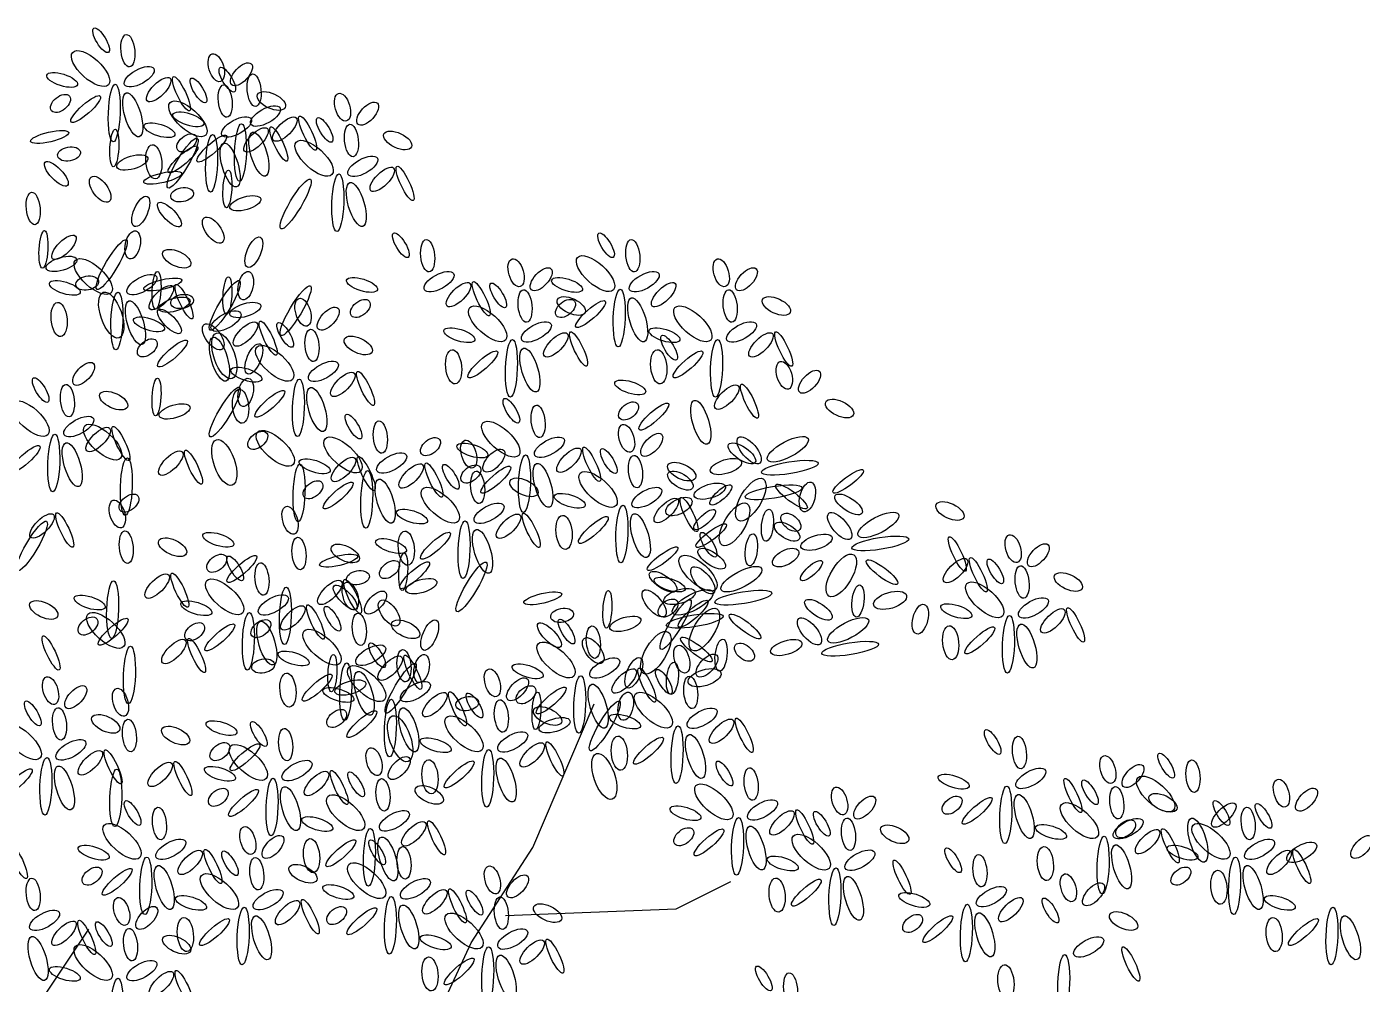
# Model space of a CAD drawing. Header units: millimetres. Extents: x 183.1 to 231.4, y 273.1 to 307.6.
# Drawn here: x 192.171 to 196.953, y 287.332 to 290.761 of the extents above; entities that cross this region are included whole.
import ezdxf

# ---------------------------------------------------------------- set-up
doc = ezdxf.new("R2010")
doc.units = ezdxf.units.MM
doc.layers.add('lesPaysagistes', color=7, linetype='Continuous')

# ---------------------------------------------------------------- blocks, each defined once
blk = doc.blocks.new('A$C13ED2F65')
at = {"layer": 'lesPaysagistes'}
for points in [[(-12.2173, 10.6399), (-12.1928, 11.1534), (-11.9237, 11.4957), (-11.8503, 11.8136), (-11.8014, 11.9848), (-11.7525, 12.3516), (-11.4589, 12.645), (-11.0185, 12.7917), (-10.6026, 12.914), (-10.2601, 13.1341), (-9.9176, 13.672), (-9.5996, 14.3567), (-9.3794, 14.699), (-9.1592, 15.2126)], [(-9.4772, 14.4545), (-8.8656, 14.479), (-8.6699, 14.5768)], [(-12.413, 12.8895), (-11.9237, 13.1096), (-11.6546, 13.3052), (-11.4589, 13.7943), (-11.2632, 13.9655), (-10.9696, 14.4056)]]:
    blk.add_lwpolyline(points, dxfattribs=at)
for centre, major_axis, ratio in [((-10.9252, 17.5895), (-0.0261, 0.0436), 0.333334), ((-10.8293, 17.5517), (-0.0058, 0.0581), 0.422264), ((-10.963, 17.4879), (-0.0639, 0.0581), 0.430687), ((-10.5127, 17.4908), (-0.0145, 0.0494), 0.511008), ((-10.4227, 17.4675), (-0.0349, -0.0377), 0.483036), ((-11.0646, 17.4472), (-0.0552, 0.0174), 0.365381), ((-10.7887, 17.4588), (-0.0523, -0.029), 0.434249), ((-10.719, 17.4124), (0.0407, 0.0406), 0.40396), ((-10.6376, 17.3979), (-0.029, 0.061), 0.231521), ((-10.5766, 17.4095), (-0.0261, 0.0436), 0.333334), ((-10.4732, 17.4483), (-0.0261, 0.0436), 0.333334), ((-10.3773, 17.4106), (-0.0058, 0.0581), 0.422264), ((-10.8781, 17.3284), (0.0038, 0.1031), 0.205007), ((-10.4808, 17.3717), (-0.0058, 0.0581), 0.422264), ((-10.3152, 17.3717), (-0.0494, 0.0232), 0.490647), ((-11.0704, 17.363), (-0.032, -0.0261), 0.605276), ((-10.9804, 17.3427), (0.0523, 0.0465), 0.249192), ((-10.8119, 17.3224), (-0.0232, 0.0784), 0.349758), ((-10.6144, 17.3079), (-0.0639, 0.0581), 0.430687), ((-10.3367, 17.3177), (-0.0523, -0.029), 0.434249), ((-10.0607, 17.3496), (-0.0145, 0.0494), 0.511008), ((-9.9707, 17.3264), (-0.0349, -0.0377), 0.483036), ((-10.6126, 17.306), (-0.0552, 0.0174), 0.365381), ((-10.4401, 17.2788), (-0.0523, -0.029), 0.434249), ((-10.267, 17.2712), (0.0407, 0.0406), 0.40396), ((-10.1856, 17.2567), (-0.029, 0.061), 0.231521), ((-10.1246, 17.2683), (-0.0261, 0.0436), 0.333334), ((-11.1093, 17.243), (-0.0681, -0.0158), 0.249192), ((-10.8778, 17.2032), (-0.0037, -0.0674), 0.231521), ((-10.7161, 17.2672), (-0.0552, 0.0174), 0.365381), ((-10.4261, 17.1873), (0.0038, 0.1031), 0.205007), ((-10.3704, 17.2324), (0.0407, 0.0406), 0.40396), ((-10.3599, 17.1812), (-0.0232, 0.0784), 0.349758), ((-10.289, 17.2179), (-0.029, 0.061), 0.231521), ((-10.0288, 17.2305), (-0.0058, 0.0581), 0.422264), ((-9.8632, 17.2305), (-0.0494, 0.0232), 0.490647), ((-10.7364, 17.154), (-0.0058, 0.061), 0.466918), ((-10.6334, 17.1491), (-0.0527, -0.0887), 0.205007), ((-10.6318, 17.1627), (0.0523, 0.0465), 0.249192), ((-10.6184, 17.2218), (-0.032, -0.0261), 0.605276), ((-10.5284, 17.2015), (0.0523, 0.0465), 0.249192), ((-10.5296, 17.1484), (0.0038, 0.1031), 0.205007), ((-10.4633, 17.1424), (-0.0232, 0.0784), 0.349758), ((-10.1624, 17.1667), (-0.0639, 0.0581), 0.430687), ((-11.04, 17.182), (0.0406, 0.0076), 0.605276), ((-10.8133, 17.1516), (-0.0552, -0.0162), 0.40396), ((-9.9881, 17.1376), (-0.0523, -0.029), 0.434249), ((-11.0854, 17.1109), (0.0401, -0.0417), 0.365381), ((-10.7045, 17.0969), (-0.0681, -0.0158), 0.249192), ((-10.473, 17.0571), (-0.0037, -0.0674), 0.231521), ((-9.9184, 17.0912), (0.0407, 0.0406), 0.40396), ((-9.837, 17.0767), (-0.029, 0.061), 0.231521), ((-10.9285, 17.0556), (0.0322, -0.044), 0.490647), ((-10.2286, 17.0029), (-0.0527, -0.0887), 0.205007), ((-10.0775, 17.0073), (0.0038, 0.1031), 0.205007), ((-10.0113, 17.0012), (-0.0232, 0.0784), 0.349758), ((-11.1683, 16.987), (-0.0058, 0.0581), 0.422264), ((-10.7831, 16.9764), (-0.0227, -0.0538), 0.422264), ((-10.6351, 17.0359), (0.0406, 0.0076), 0.605276), ((-10.4085, 17.0054), (-0.0552, -0.0162), 0.40396), ((-10.6805, 16.9648), (0.0401, -0.0417), 0.365381), ((-10.5237, 16.9095), (0.0322, -0.044), 0.490647), ((-11.1315, 16.8401), (-0.0037, -0.0674), 0.231521), ((-11.058, 16.8477), (0.0407, 0.0406), 0.40396), ((-10.812, 16.8565), (-0.0109, -0.0503), 0.511008), ((-10.3783, 16.8302), (-0.0227, -0.0538), 0.422264), ((-9.8517, 16.8553), (-0.0261, 0.0436), 0.333334), ((-9.1172, 16.8553), (-0.0261, 0.0436), 0.333334), ((-10.8871, 16.7859), (-0.0527, -0.0887), 0.205007), ((-10.6542, 16.807), (-0.0494, 0.0232), 0.490647), ((-9.7558, 16.8176), (-0.0058, 0.0581), 0.422264), ((-9.0213, 16.8176), (-0.0058, 0.0581), 0.422264), ((-11.067, 16.7884), (-0.0552, -0.0162), 0.40396), ((-10.9534, 16.7431), (-0.0639, 0.0581), 0.430687), ((-9.4392, 16.7566), (-0.0145, 0.0494), 0.511008), ((-9.1549, 16.7537), (-0.0639, 0.0581), 0.430687), ((-8.7047, 16.7566), (-0.0145, 0.0494), 0.511008), ((-10.9748, 16.7196), (0.0406, 0.0076), 0.605276), ((-10.7791, 16.7141), (-0.0523, -0.029), 0.434249), ((-10.7045, 16.7147), (-0.0681, -0.0158), 0.249192), ((-10.7267, 16.694), (-0.0037, -0.0674), 0.231521), ((-10.473, 16.675), (-0.0037, -0.0674), 0.231521), ((-10.4072, 16.7104), (-0.0109, -0.0503), 0.511008), ((-9.9911, 16.7131), (-0.0552, 0.0174), 0.365381), ((-9.7152, 16.7247), (-0.0523, -0.029), 0.434249), ((-9.3492, 16.7334), (-0.0349, -0.0377), 0.483036), ((-9.2566, 16.7131), (-0.0552, 0.0174), 0.365381), ((-8.9806, 16.7247), (-0.0523, -0.029), 0.434249), ((-8.6146, 16.7334), (-0.0349, -0.0377), 0.483036), ((-11.0551, 16.7025), (-0.0552, 0.0174), 0.365381), ((-10.8889, 16.6053), (0.0283, -0.0816), 0.430687), ((-10.7094, 16.6676), (0.0407, 0.0406), 0.40396), ((-10.6281, 16.6531), (-0.029, 0.061), 0.231521), ((-10.4823, 16.6398), (-0.0527, -0.0887), 0.205007), ((-10.2286, 16.6208), (-0.0527, -0.0887), 0.205007), ((-9.6454, 16.6782), (0.0407, 0.0406), 0.40396), ((-9.5641, 16.6637), (-0.029, 0.061), 0.231521), ((-9.5031, 16.6753), (-0.0261, 0.0436), 0.333334), ((-9.4072, 16.6376), (-0.0058, 0.0581), 0.422264), ((-9.0701, 16.5943), (0.0038, 0.1031), 0.205007), ((-8.9109, 16.6782), (0.0407, 0.0406), 0.40396), ((-8.6727, 16.6376), (-0.0058, 0.0581), 0.422264), ((-11.0754, 16.5893), (-0.0058, 0.061), 0.466918), ((-10.8686, 16.5837), (0.0038, 0.1031), 0.205007), ((-10.8023, 16.5776), (-0.0232, 0.0784), 0.349758), ((-10.6622, 16.6423), (-0.0552, -0.0162), 0.40396), ((-10.6351, 16.6538), (0.0406, 0.0076), 0.605276), ((-10.4085, 16.6233), (-0.0552, -0.0162), 0.40396), ((-10.202, 16.6154), (-0.0145, 0.0494), 0.511008), ((-9.9969, 16.6289), (-0.032, -0.0261), 0.605276), ((-9.5409, 16.5737), (-0.0639, 0.0581), 0.430687), ((-9.2624, 16.6289), (-0.032, -0.0261), 0.605276), ((-9.2417, 16.6376), (-0.0494, 0.0232), 0.490647), ((-9.1724, 16.6086), (0.0523, 0.0465), 0.249192), ((-9.0039, 16.5882), (-0.0232, 0.0784), 0.349758), ((-8.8064, 16.5737), (-0.0639, 0.0581), 0.430687), ((-8.5072, 16.6376), (-0.0494, 0.0232), 0.490647), ((-10.7539, 16.5719), (-0.0552, 0.0174), 0.365381), ((-10.6805, 16.5826), (0.0401, -0.0417), 0.365381), ((-10.4779, 16.5835), (-0.0523, -0.029), 0.434249), ((-10.1119, 16.5922), (-0.0349, -0.0377), 0.483036), ((-10.5237, 16.5274), (0.0322, -0.044), 0.490647), ((-10.4841, 16.4592), (0.0283, -0.0816), 0.430687), ((-10.4082, 16.5371), (0.0407, 0.0406), 0.40396), ((-10.3269, 16.5225), (-0.029, 0.061), 0.231521), ((-10.2659, 16.5342), (-0.0261, 0.0436), 0.333334), ((-10.17, 16.4964), (-0.0058, 0.0581), 0.422264), ((-9.6425, 16.5331), (-0.0552, 0.0174), 0.365381), ((-9.3666, 16.5447), (-0.0523, -0.029), 0.434249), ((-9.2969, 16.4982), (0.0407, 0.0406), 0.40396), ((-9.2155, 16.4837), (-0.029, 0.061), 0.231521), ((-8.908, 16.5331), (-0.0552, 0.0174), 0.365381), ((-8.6321, 16.5447), (-0.0523, -0.029), 0.434249), ((-8.5624, 16.4982), (0.0407, 0.0406), 0.40396), ((-8.481, 16.4837), (-0.029, 0.061), 0.231521), ((-10.7597, 16.4877), (-0.032, -0.0261), 0.605276), ((-10.6696, 16.4674), (0.0523, 0.0465), 0.249192), ((-10.5012, 16.447), (-0.0232, 0.0784), 0.349758), ((-10.3783, 16.4481), (-0.0227, -0.0538), 0.422264), ((-10.3036, 16.4325), (-0.0639, 0.0581), 0.430687), ((-10.0044, 16.4964), (-0.0494, 0.0232), 0.490647), ((-9.456, 16.4143), (0.0038, 0.1031), 0.205007), ((-8.8912, 16.4883), (-0.0261, 0.0436), 0.333334), ((-8.7215, 16.4143), (0.0038, 0.1031), 0.205007), ((-9.6629, 16.4198), (-0.0058, 0.061), 0.466918), ((-9.5583, 16.4285), (0.0523, 0.0465), 0.249192), ((-9.3898, 16.4082), (-0.0232, 0.0784), 0.349758), ((-8.9284, 16.4198), (-0.0058, 0.061), 0.466918), ((-8.8238, 16.4285), (0.0523, 0.0465), 0.249192), ((-10.9877, 16.3946), (-0.0349, -0.0377), 0.483036), ((-10.4053, 16.3919), (-0.0552, 0.0174), 0.365381), ((-10.1293, 16.4035), (-0.0523, -0.029), 0.434249), ((-10.0596, 16.357), (0.0407, 0.0406), 0.40396), ((-9.9783, 16.3425), (-0.029, 0.061), 0.231521), ((-8.4787, 16.3896), (-0.0145, 0.0494), 0.511008), ((-8.3886, 16.3663), (-0.0349, -0.0377), 0.483036), ((-11.1416, 16.3365), (-0.0261, 0.0436), 0.333334), ((-11.0458, 16.2988), (-0.0058, 0.0581), 0.422264), ((-10.7267, 16.3119), (-0.0037, -0.0674), 0.231521), ((-10.4072, 16.3283), (-0.0109, -0.0503), 0.511008), ((-10.2188, 16.2731), (0.0038, 0.1031), 0.205007), ((-9.0306, 16.346), (-0.0552, 0.0174), 0.365381), ((-8.6849, 16.3112), (0.0407, 0.0406), 0.40396), ((-8.6036, 16.2966), (-0.029, 0.061), 0.231521), ((-11.1794, 16.2349), (-0.0639, 0.0581), 0.430687), ((-10.8802, 16.2988), (-0.0494, 0.0232), 0.490647), ((-10.4823, 16.2577), (-0.0527, -0.0887), 0.205007), ((-10.4256, 16.2787), (-0.0058, 0.061), 0.466918), ((-10.3211, 16.2874), (0.0523, 0.0465), 0.249192), ((-10.1526, 16.267), (-0.0232, 0.0784), 0.349758), ((-9.4562, 16.2624), (-0.0261, 0.0436), 0.333334), ((-8.2812, 16.2705), (-0.0494, 0.0232), 0.490647), ((-10.6622, 16.2602), (-0.0552, -0.0162), 0.40396), ((-9.3603, 16.2246), (-0.0058, 0.0581), 0.422264), ((-9.0364, 16.2618), (-0.032, -0.0261), 0.605276), ((-8.9464, 16.2415), (0.0523, 0.0465), 0.249192), ((-8.7779, 16.2212), (-0.0232, 0.0784), 0.349758), ((-11.0051, 16.2058), (-0.0523, -0.029), 0.434249), ((-10.9197, 16.1503), (-0.0639, 0.0581), 0.430687), ((-10.0212, 16.2059), (-0.0261, 0.0436), 0.333334), ((-9.9253, 16.1682), (-0.0058, 0.0581), 0.422264), ((-9.4939, 16.1608), (-0.0639, 0.0581), 0.430687), ((-9.0437, 16.1637), (-0.0145, 0.0494), 0.511008), ((-11.0946, 16.0755), (0.0038, 0.1031), 0.205007), ((-10.9354, 16.1594), (0.0407, 0.0406), 0.40396), ((-10.8541, 16.1449), (-0.029, 0.061), 0.231521), ((-10.4841, 16.0771), (0.0283, -0.0816), 0.430687), ((-10.3642, 16.1565), (-0.032, -0.0261), 0.605276), ((-10.3012, 16.1278), (-0.0639, 0.0581), 0.430687), ((-10.0589, 16.1043), (-0.0639, 0.0581), 0.430687), ((-9.7458, 16.134), (-0.032, -0.0261), 0.605276), ((-9.3197, 16.1317), (-0.0523, -0.029), 0.434249), ((-8.9536, 16.1404), (-0.0349, -0.0377), 0.483036), ((-8.6047, 16.1207), (0.0387, -0.0456), 0.434249), ((-8.4663, 16.1247), (-0.0723, -0.0382), 0.349758), ((-11.1968, 16.0897), (0.0523, 0.0465), 0.249192), ((-11.0283, 16.0694), (-0.0232, 0.0784), 0.349758), ((-10.6757, 16.0748), (0.0407, 0.0406), 0.40396), ((-10.5943, 16.0603), (-0.029, 0.061), 0.231521), ((-9.8847, 16.0753), (-0.0523, -0.029), 0.434249), ((-9.5956, 16.1201), (-0.0552, 0.0174), 0.365381), ((-9.6087, 16.1072), (-0.0145, 0.0494), 0.511008), ((-9.5187, 16.084), (-0.0349, -0.0377), 0.483036), ((-9.2499, 16.0853), (0.0407, 0.0406), 0.40396), ((-9.1686, 16.0708), (-0.029, 0.061), 0.231521), ((-9.1076, 16.0824), (-0.0261, 0.0436), 0.333334), ((-8.6307, 16.1099), (-0.0478, 0.0319), 0.40396), ((-10.8348, 15.9909), (0.0038, 0.1031), 0.205007), ((-10.2164, 15.9684), (0.0038, 0.1031), 0.205007), ((-10.1606, 16.0636), (-0.0552, 0.0174), 0.365381), ((-10.0572, 16.0523), (0.0407, 0.0406), 0.40396), ((-9.9759, 16.0378), (-0.029, 0.061), 0.231521), ((-9.8149, 16.0288), (0.0407, 0.0406), 0.40396), ((-9.7336, 16.0143), (-0.029, 0.061), 0.231521), ((-9.6726, 16.0259), (-0.0261, 0.0436), 0.333334), ((-9.6014, 16.0359), (-0.032, -0.0261), 0.605276), ((-9.5114, 16.0156), (0.0523, 0.0465), 0.249192), ((-9.4091, 16.0013), (0.0038, 0.1031), 0.205007), ((-9.3429, 15.9953), (-0.0232, 0.0784), 0.349758), ((-9.0117, 16.0446), (-0.0058, 0.0581), 0.422264), ((-8.8462, 16.0446), (-0.0494, 0.0232), 0.490647), ((-8.6878, 16.0626), (-0.0558, -0.0171), 0.422264), ((-8.4593, 16.0585), (-0.1018, -0.0165), 0.205007), ((-9.9741, 15.9449), (0.0038, 0.1031), 0.205007), ((-9.9079, 15.9388), (-0.0232, 0.0784), 0.349758), ((-9.5768, 15.9882), (-0.0058, 0.0581), 0.422264), ((-9.4112, 15.9882), (-0.0494, 0.0232), 0.490647), ((-9.1454, 15.9808), (-0.0639, 0.0581), 0.430687), ((-8.8511, 16.0125), (0.0438, -0.0268), 0.483036), ((-8.599, 15.9441), (-0.0444, -0.0741), 0.430687), ((-8.2503, 16.0096), (-0.0541, -0.0404), 0.231521), ((-10.1664, 15.9794), (-0.032, -0.0261), 0.605276), ((-10.0764, 15.9591), (0.0523, 0.0465), 0.249192), ((-9.7104, 15.9243), (-0.0639, 0.0581), 0.430687), ((-8.9711, 15.9517), (-0.0523, -0.029), 0.434249), ((-8.7457, 15.9743), (-0.0558, -0.0171), 0.422264), ((-8.706, 15.9612), (-0.0376, -0.0342), 0.333334), ((-8.5172, 15.9703), (-0.1018, -0.0165), 0.205007), ((-8.4532, 15.9555), (-0.0558, 0.0422), 0.249192), ((-8.3961, 15.9538), (-0.0131, -0.053), 0.490647), ((-10.867, 15.8929), (-0.0145, 0.0494), 0.511008), ((-10.8253, 15.9317), (-0.032, -0.0261), 0.605276), ((-9.5361, 15.8952), (-0.0523, -0.029), 0.434249), ((-9.247, 15.9401), (-0.0552, 0.0174), 0.365381), ((-9.0605, 15.8213), (0.0038, 0.1031), 0.205007), ((-8.9014, 15.9053), (0.0407, 0.0406), 0.40396), ((-8.8562, 15.9196), (-0.0455, -0.0239), 0.511008), ((-8.82, 15.8907), (-0.029, 0.061), 0.231521), ((-8.6569, 15.8558), (-0.0444, -0.0741), 0.430687), ((-8.2486, 15.927), (-0.0478, 0.0319), 0.40396), ((-7.8857, 15.9034), (-0.0494, 0.0232), 0.490647), ((-11.1367, 15.85), (0.0407, 0.0406), 0.40396), ((-11.0554, 15.8355), (-0.029, 0.061), 0.231521), ((-10.2485, 15.8704), (-0.0145, 0.0494), 0.511008), ((-9.812, 15.8836), (-0.0552, 0.0174), 0.365381), ((-9.4664, 15.8488), (0.0407, 0.0406), 0.40396), ((-9.385, 15.8343), (-0.029, 0.061), 0.231521), ((-9.2674, 15.8269), (-0.0058, 0.061), 0.466918), ((-9.1628, 15.8356), (0.0523, 0.0465), 0.249192), ((-8.9943, 15.8153), (-0.0232, 0.0784), 0.349758), ((-8.764, 15.8729), (-0.0376, -0.0342), 0.333334), ((-8.5392, 15.8524), (-0.0063, -0.0575), 0.365381), ((-8.4555, 15.8632), (0.0319, -0.0262), 0.605276), ((-8.2805, 15.8496), (0.0387, -0.0456), 0.434249), ((-8.1421, 15.8536), (-0.0723, -0.0382), 0.349758), ((-11.1732, 15.7779), (-0.0527, -0.0887), 0.205007), ((-10.835, 15.7739), (-0.0058, 0.0581), 0.422264), ((-10.5052, 15.8004), (-0.0552, 0.0174), 0.365381), ((-9.8324, 15.7704), (-0.0058, 0.061), 0.466918), ((-9.7278, 15.7791), (0.0523, 0.0465), 0.249192), ((-9.6255, 15.7649), (0.0038, 0.1031), 0.205007), ((-9.5593, 15.7588), (-0.0232, 0.0784), 0.349758), ((-8.7406, 15.8154), (-0.0541, -0.0404), 0.231521), ((-8.7499, 15.7824), (-0.0261, 0.0436), 0.333334), ((-8.469, 15.8296), (0.0438, -0.0268), 0.483036), ((-10.6694, 15.7739), (-0.0494, 0.0232), 0.490647), ((-10.2165, 15.7514), (-0.0058, 0.0581), 0.422264), ((-10.051, 15.7514), (-0.0494, 0.0232), 0.490647), ((-9.8868, 15.778), (-0.0552, 0.0174), 0.365381), ((-8.5971, 15.7641), (-0.0063, -0.0575), 0.365381), ((-8.3636, 15.7915), (-0.0558, -0.0171), 0.422264), ((-8.1351, 15.7874), (-0.1018, -0.0165), 0.205007), ((-7.8595, 15.7496), (-0.029, 0.061), 0.231521), ((-7.6594, 15.7684), (-0.0145, 0.0494), 0.511008), ((-7.5694, 15.7451), (-0.0349, -0.0377), 0.483036), ((-10.5111, 15.7163), (-0.032, -0.0261), 0.605276), ((-10.421, 15.6959), (0.0523, 0.0465), 0.249192), ((-10.4449, 15.6977), (-0.0261, 0.0436), 0.333334), ((-10.0748, 15.7257), (-0.0681, -0.0158), 0.249192), ((-9.8433, 15.6859), (-0.0037, -0.0674), 0.231521), ((-8.9148, 15.7327), (-0.0541, -0.0404), 0.231521), ((-8.7877, 15.6807), (-0.0639, 0.0581), 0.430687), ((-8.7389, 15.7328), (-0.0478, 0.0319), 0.40396), ((-8.4741, 15.7368), (-0.0455, -0.0239), 0.511008), ((-8.2748, 15.673), (-0.0444, -0.0741), 0.430687), ((-8.129, 15.6844), (-0.0558, 0.0422), 0.249192), ((-7.8657, 15.69), (0.0407, 0.0406), 0.40396), ((-7.7843, 15.6754), (-0.029, 0.061), 0.231521), ((-7.7233, 15.6871), (-0.0261, 0.0436), 0.333334), ((-10.3491, 15.6599), (-0.0058, 0.0581), 0.422264), ((-10.0054, 15.6647), (0.0406, 0.0076), 0.605276), ((-9.8926, 15.6938), (-0.032, -0.0261), 0.605276), ((-9.8025, 15.6734), (0.0523, 0.0465), 0.249192), ((-9.5989, 15.6318), (-0.0527, -0.0887), 0.205007), ((-8.9131, 15.6501), (-0.0478, 0.0319), 0.40396), ((-8.7707, 15.6553), (0.0387, -0.0456), 0.434249), ((-8.6324, 15.6593), (-0.0723, -0.0382), 0.349758), ((-8.3818, 15.6901), (-0.0376, -0.0342), 0.333334), ((-7.6275, 15.6493), (-0.0058, 0.0581), 0.422264), ((-7.4619, 15.6493), (-0.0494, 0.0232), 0.490647), ((-10.8838, 15.5506), (0.0038, 0.1031), 0.205007), ((-10.7246, 15.6345), (0.0407, 0.0406), 0.40396), ((-10.6433, 15.62), (-0.029, 0.061), 0.231521), ((-10.4827, 15.596), (-0.0639, 0.0581), 0.430687), ((-10.1061, 15.612), (0.0407, 0.0406), 0.40396), ((-10.0508, 15.5936), (0.0401, -0.0417), 0.365381), ((-10.0325, 15.5989), (-0.0145, 0.0494), 0.511008), ((-10.0248, 15.5975), (-0.029, 0.061), 0.231521), ((-9.7788, 15.6343), (-0.0552, -0.0162), 0.40396), ((-8.8893, 15.6401), (-0.0552, 0.0174), 0.365381), ((-8.215, 15.5813), (-0.0063, -0.0575), 0.365381), ((-7.7611, 15.5854), (-0.0639, 0.0581), 0.430687), ((-10.9663, 15.5757), (-0.0552, 0.0174), 0.365381), ((-10.3084, 15.567), (-0.0523, -0.029), 0.434249), ((-10.2653, 15.5281), (0.0038, 0.1031), 0.205007), ((-9.9424, 15.5757), (-0.0349, -0.0377), 0.483036), ((-9.894, 15.5383), (0.0322, -0.044), 0.490647), ((-9.3438, 15.5908), (-0.0681, -0.0158), 0.249192), ((-9.1124, 15.5511), (-0.0037, -0.0674), 0.231521), ((-8.945, 15.5726), (0.0387, -0.0456), 0.434249), ((-8.8952, 15.5559), (-0.032, -0.0261), 0.605276), ((-8.868, 15.4969), (-0.0527, -0.0887), 0.205007), ((-8.8539, 15.5972), (-0.0558, -0.0171), 0.422264), ((-8.8066, 15.5766), (-0.0723, -0.0382), 0.349758), ((-8.6253, 15.5932), (-0.1018, -0.0165), 0.205007), ((-8.3567, 15.5499), (-0.0478, 0.0319), 0.40396), ((-8.0999, 15.5835), (-0.0586, -0.0177), 0.466918), ((-7.5868, 15.5564), (-0.0523, -0.029), 0.434249), ((-11.1305, 15.5491), (-0.0494, 0.0232), 0.490647), ((-10.9084, 15.4759), (-0.0639, 0.0581), 0.430687), ((-10.5844, 15.5554), (-0.0552, 0.0174), 0.365381), ((-10.2387, 15.5205), (0.0407, 0.0406), 0.40396), ((-10.1574, 15.506), (-0.029, 0.061), 0.231521), ((-10.0964, 15.5176), (-0.0261, 0.0436), 0.333334), ((-9.2745, 15.5299), (0.0406, 0.0076), 0.605276), ((-8.8051, 15.5356), (0.0523, 0.0465), 0.249192), ((-8.765, 15.4787), (-0.0444, -0.0741), 0.430687), ((-7.9918, 15.5161), (-0.0131, -0.053), 0.490647), ((-7.8628, 15.5448), (-0.0552, 0.0174), 0.365381), ((-7.5171, 15.51), (0.0407, 0.0406), 0.40396), ((-7.4358, 15.4954), (-0.029, 0.061), 0.231521), ((-10.9721, 15.4915), (-0.032, -0.0261), 0.605276), ((-10.882, 15.4711), (0.0523, 0.0465), 0.249192), ((-10.5902, 15.4712), (-0.032, -0.0261), 0.605276), ((-10.5001, 15.4509), (0.0523, 0.0465), 0.249192), ((-10.3979, 15.4366), (0.0038, 0.1031), 0.205007), ((-10.353, 15.4822), (-0.032, -0.0261), 0.605276), ((-10.3317, 15.4305), (-0.0232, 0.0784), 0.349758), ((-10.0005, 15.4799), (-0.0058, 0.0581), 0.422264), ((-9.8349, 15.4799), (-0.0494, 0.0232), 0.490647), ((-9.7486, 15.4591), (-0.0227, -0.0538), 0.422264), ((-9.3199, 15.4587), (0.0401, -0.0417), 0.365381), ((-9.2584, 15.4718), (-0.0261, 0.0436), 0.333334), ((-9.0479, 15.4994), (-0.0552, -0.0162), 0.40396), ((-8.7996, 15.5104), (-0.1018, -0.0165), 0.205007), ((-8.6193, 15.4901), (-0.0558, 0.0422), 0.249192), ((-8.3886, 15.4725), (0.0387, -0.0456), 0.434249), ((-8.2503, 15.4764), (-0.0723, -0.0382), 0.349758), ((-7.6763, 15.426), (0.0038, 0.1031), 0.205007), ((-7.61, 15.42), (-0.0232, 0.0784), 0.349758), ((-11.1043, 15.3952), (-0.029, 0.061), 0.231521), ((-10.6644, 15.4004), (0.0407, 0.0406), 0.40396), ((-10.5831, 15.3859), (-0.029, 0.061), 0.231521), ((-10.1341, 15.416), (-0.0639, 0.0581), 0.430687), ((-9.1631, 15.4034), (0.0322, -0.044), 0.490647), ((-9.1626, 15.434), (-0.0058, 0.0581), 0.422264), ((-8.9392, 15.396), (-0.0444, -0.0741), 0.430687), ((-8.7935, 15.4074), (-0.0558, 0.0422), 0.249192), ((-8.4717, 15.4144), (-0.0558, -0.0171), 0.422264), ((-7.8831, 15.4316), (-0.0058, 0.061), 0.466918), ((-7.7785, 15.4403), (0.0523, 0.0465), 0.249192), ((-10.8236, 15.3165), (0.0038, 0.1031), 0.205007), ((-10.2358, 15.3754), (-0.0552, 0.0174), 0.365381), ((-9.9598, 15.387), (-0.0523, -0.029), 0.434249), ((-9.9364, 15.3871), (-0.0261, 0.0436), 0.333334), ((-9.8406, 15.3493), (-0.0058, 0.0581), 0.422264), ((-9.2962, 15.3701), (-0.0639, 0.0581), 0.430687), ((-8.8459, 15.373), (-0.0145, 0.0494), 0.511008), ((-8.7052, 15.387), (-0.0063, -0.0575), 0.365381), ((-8.6215, 15.3978), (0.0319, -0.0262), 0.605276), ((-8.2432, 15.4103), (-0.1018, -0.0165), 0.205007), ((-10.3451, 15.3484), (0.0406, 0.0076), 0.605276), ((-10.097, 15.3228), (-0.0037, -0.0674), 0.231521), ((-10.0493, 15.2566), (0.0038, 0.1031), 0.205007), ((-9.9742, 15.2854), (-0.0639, 0.0581), 0.430687), ((-9.8901, 15.3405), (0.0407, 0.0406), 0.40396), ((-9.8526, 15.2686), (-0.0527, -0.0887), 0.205007), ((-9.8088, 15.326), (-0.029, 0.061), 0.231521), ((-9.7775, 15.3393), (-0.0109, -0.0503), 0.511008), ((-9.3979, 15.3295), (-0.0552, 0.0174), 0.365381), ((-9.1219, 15.3411), (-0.0523, -0.029), 0.434249), ((-9.0177, 15.3242), (-0.0227, -0.0538), 0.422264), ((-8.8794, 15.3043), (-0.0063, -0.0575), 0.365381), ((-8.7559, 15.3498), (-0.0349, -0.0377), 0.483036), ((-11.106, 15.2601), (-0.0145, 0.0494), 0.511008), ((-10.2561, 15.2622), (-0.0058, 0.061), 0.466918), ((-10.1516, 15.2709), (0.0523, 0.0465), 0.249192), ((-9.9831, 15.2505), (-0.0232, 0.0784), 0.349758), ((-9.524, 15.2883), (-0.0145, 0.0494), 0.511008), ((-9.4339, 15.2651), (-0.0349, -0.0377), 0.483036), ((-9.2114, 15.2107), (0.0038, 0.1031), 0.205007), ((-9.0522, 15.2947), (0.0407, 0.0406), 0.40396), ((-8.9708, 15.2801), (-0.029, 0.061), 0.231521), ((-8.9098, 15.2918), (-0.0261, 0.0436), 0.333334), ((-8.814, 15.254), (-0.0058, 0.0581), 0.422264), ((-8.7644, 15.3065), (-0.0586, -0.0177), 0.466918), ((-11.0159, 15.2369), (-0.0349, -0.0377), 0.483036), ((-10.8557, 15.2186), (-0.0145, 0.0494), 0.511008), ((-10.0759, 15.2448), (-0.0552, 0.0174), 0.365381), ((-10.0325, 15.2711), (-0.0552, -0.0162), 0.40396), ((-9.7999, 15.2564), (-0.0523, -0.029), 0.434249), ((-9.7302, 15.21), (0.0407, 0.0406), 0.40396), ((-9.6489, 15.1954), (-0.029, 0.061), 0.231521), ((-9.5879, 15.207), (-0.0261, 0.0436), 0.333334), ((-9.4037, 15.2453), (-0.032, -0.0261), 0.605276), ((-9.3661, 15.1879), (-0.0037, -0.0674), 0.231521), ((-9.3136, 15.225), (0.0523, 0.0465), 0.249192), ((-9.1451, 15.2047), (-0.0232, 0.0784), 0.349758), ((-9.0466, 15.2044), (-0.0109, -0.0503), 0.511008), ((-8.9476, 15.1901), (-0.0639, 0.0581), 0.430687), ((-11.1699, 15.1788), (-0.0261, 0.0436), 0.333334), ((-9.8894, 15.126), (0.0038, 0.1031), 0.205007), ((-9.6142, 15.2136), (0.0406, 0.0076), 0.605276), ((-9.492, 15.1693), (-0.0058, 0.0581), 0.422264), ((-9.1217, 15.1338), (-0.0527, -0.0887), 0.205007), ((-11.074, 15.1411), (-0.0058, 0.0581), 0.422264), ((-10.9084, 15.1411), (-0.0494, 0.0232), 0.490647), ((-10.0817, 15.1606), (-0.032, -0.0261), 0.605276), ((-9.9916, 15.1403), (0.0523, 0.0465), 0.249192), ((-9.8544, 15.0881), (0.0283, -0.0816), 0.430687), ((-9.8231, 15.1199), (-0.0232, 0.0784), 0.349758), ((-9.6256, 15.1054), (-0.0639, 0.0581), 0.430687), ((-9.3264, 15.1693), (-0.0494, 0.0232), 0.490647), ((-9.3016, 15.1363), (-0.0552, -0.0162), 0.40396), ((-9.0493, 15.1495), (-0.0552, 0.0174), 0.365381), ((-8.7733, 15.1611), (-0.0523, -0.029), 0.434249), ((-8.7036, 15.1147), (0.0407, 0.0406), 0.40396), ((-8.6223, 15.1001), (-0.029, 0.061), 0.231521), ((-11.2076, 15.0772), (-0.0639, 0.0581), 0.430687), ((-10.8238, 15.0995), (-0.0058, 0.0581), 0.422264), ((-10.6582, 15.0995), (-0.0494, 0.0232), 0.490647), ((-10.494, 15.1261), (-0.0552, 0.0174), 0.365381), ((-10.3602, 15.1047), (-0.0261, 0.0436), 0.333334), ((-10.2643, 15.0669), (-0.0058, 0.0581), 0.422264), ((-9.4513, 15.0764), (-0.0523, -0.029), 0.434249), ((-8.8628, 15.0307), (0.0038, 0.1031), 0.205007), ((-7.7329, 15.0765), (-0.0261, 0.0436), 0.333334), ((-11.0334, 15.0482), (-0.0523, -0.029), 0.434249), ((-10.4998, 15.0419), (-0.032, -0.0261), 0.605276), ((-10.398, 15.0031), (-0.0639, 0.0581), 0.430687), ((-10.4098, 15.0216), (0.0523, 0.0465), 0.249192), ((-9.7273, 15.0648), (-0.0552, 0.0174), 0.365381), ((-9.3816, 15.0299), (0.0407, 0.0406), 0.40396), ((-9.3003, 15.0154), (-0.029, 0.061), 0.231521), ((-9.0696, 15.0363), (-0.0058, 0.061), 0.466918), ((-8.965, 15.045), (0.0523, 0.0465), 0.249192), ((-8.7966, 15.0246), (-0.0232, 0.0784), 0.349758), ((-7.637, 15.0387), (-0.0058, 0.0581), 0.422264), ((-11.1228, 14.9178), (0.0038, 0.1031), 0.205007), ((-10.9636, 15.0017), (0.0407, 0.0406), 0.40396), ((-10.8823, 14.9872), (-0.029, 0.061), 0.231521), ((-9.9477, 15.006), (-0.0145, 0.0494), 0.511008), ((-9.8577, 14.9828), (-0.0349, -0.0377), 0.483036), ((-9.5408, 14.946), (0.0038, 0.1031), 0.205007), ((-9.4746, 14.9399), (-0.0232, 0.0784), 0.349758), ((-9.1235, 14.9532), (0.0283, -0.0816), 0.430687), ((-7.3204, 14.9777), (-0.0145, 0.0494), 0.511008), ((-7.1114, 14.9917), (-0.0261, 0.0436), 0.333334), ((-11.2251, 14.932), (0.0523, 0.0465), 0.249192), ((-11.0566, 14.9117), (-0.0232, 0.0784), 0.349758), ((-10.8725, 14.8762), (0.0038, 0.1031), 0.205007), ((-10.7134, 14.9602), (0.0407, 0.0406), 0.40396), ((-10.632, 14.9456), (-0.029, 0.061), 0.231521), ((-10.4996, 14.9624), (-0.0552, 0.0174), 0.365381), ((-10.2237, 14.974), (-0.0523, -0.029), 0.434249), ((-10.1539, 14.9276), (0.0407, 0.0406), 0.40396), ((-10.0726, 14.9131), (-0.029, 0.061), 0.231521), ((-10.0116, 14.9247), (-0.0261, 0.0436), 0.333334), ((-9.7476, 14.9516), (-0.0058, 0.061), 0.466918), ((-9.643, 14.9603), (0.0523, 0.0465), 0.249192), ((-8.6934, 14.9635), (-0.0261, 0.0436), 0.333334), ((-8.5976, 14.9258), (-0.0058, 0.0581), 0.422264), ((-7.5964, 14.9458), (-0.0523, -0.029), 0.434249), ((-7.2304, 14.9545), (-0.0349, -0.0377), 0.483036), ((-7.0155, 14.954), (-0.0058, 0.0581), 0.422264), ((-10.3131, 14.8437), (0.0038, 0.1031), 0.205007), ((-10.2469, 14.8376), (-0.0232, 0.0784), 0.349758), ((-9.9158, 14.8869), (-0.0058, 0.0581), 0.422264), ((-9.7502, 14.8869), (-0.0494, 0.0232), 0.490647), ((-8.7312, 14.8619), (-0.0639, 0.0581), 0.430687), ((-7.8723, 14.9342), (-0.0552, 0.0174), 0.365381), ((-7.4453, 14.8848), (-0.029, 0.061), 0.231521), ((-7.3843, 14.8964), (-0.0261, 0.0436), 0.333334), ((-7.1492, 14.8901), (-0.0639, 0.0581), 0.430687), ((-6.6989, 14.893), (-0.0145, 0.0494), 0.511008), ((-10.5054, 14.8782), (-0.032, -0.0261), 0.605276), ((-10.4154, 14.8579), (0.0523, 0.0465), 0.249192), ((-10.0494, 14.8231), (-0.0639, 0.0581), 0.430687), ((-8.5569, 14.8329), (-0.0523, -0.029), 0.434249), ((-8.2809, 14.8648), (-0.0145, 0.0494), 0.511008), ((-8.1909, 14.8416), (-0.0349, -0.0377), 0.483036), ((-7.8781, 14.85), (-0.032, -0.0261), 0.605276), ((-7.7881, 14.8297), (0.0523, 0.0465), 0.249192), ((-7.6858, 14.8154), (0.0038, 0.1031), 0.205007), ((-7.6196, 14.8093), (-0.0232, 0.0784), 0.349758), ((-7.2885, 14.8587), (-0.0058, 0.0581), 0.422264), ((-7.1229, 14.8587), (-0.0494, 0.0232), 0.490647), ((-6.6089, 14.8698), (-0.0349, -0.0377), 0.483036), ((-10.8122, 14.8223), (-0.0261, 0.0436), 0.333334), ((-10.7163, 14.7846), (-0.0058, 0.0581), 0.422264), ((-9.8751, 14.794), (-0.0523, -0.029), 0.434249), ((-8.8328, 14.8212), (-0.0552, 0.0174), 0.365381), ((-8.4872, 14.7864), (0.0407, 0.0406), 0.40396), ((-8.4058, 14.7719), (-0.029, 0.061), 0.231521), ((-8.3448, 14.7835), (-0.0261, 0.0436), 0.333334), ((-7.4221, 14.7948), (-0.0639, 0.0581), 0.430687), ((-6.9052, 14.8146), (0.0407, 0.0406), 0.40396), ((-6.9136, 14.8223), (-0.0261, 0.0436), 0.333334), ((-6.8178, 14.7846), (-0.0058, 0.0581), 0.422264), ((-6.7628, 14.8117), (-0.0261, 0.0436), 0.333334), ((-10.85, 14.7207), (-0.0639, 0.0581), 0.430687), ((-10.3997, 14.7236), (-0.0145, 0.0494), 0.511008), ((-10.151, 14.7824), (-0.0552, 0.0174), 0.365381), ((-9.8054, 14.7476), (0.0407, 0.0406), 0.40396), ((-9.724, 14.7331), (-0.029, 0.061), 0.231521), ((-8.6463, 14.7025), (0.0038, 0.1031), 0.205007), ((-8.5801, 14.6964), (-0.0232, 0.0784), 0.349758), ((-8.249, 14.7458), (-0.0058, 0.0581), 0.422264), ((-8.0834, 14.7458), (-0.0494, 0.0232), 0.490647), ((-7.5238, 14.7542), (-0.0552, 0.0174), 0.365381), ((-7.2478, 14.7658), (-0.0523, -0.029), 0.434249), ((-7.2566, 14.7653), (-0.032, -0.0261), 0.605276), ((-6.9981, 14.7246), (-0.0232, 0.0784), 0.349758), ((-6.9514, 14.7207), (-0.0639, 0.0581), 0.430687), ((-10.6757, 14.6917), (-0.0523, -0.029), 0.434249), ((-10.3097, 14.7004), (-0.0349, -0.0377), 0.483036), ((-10.1714, 14.6692), (-0.0058, 0.061), 0.466918), ((-10.0668, 14.6779), (0.0523, 0.0465), 0.249192), ((-9.9645, 14.6636), (0.0038, 0.1031), 0.205007), ((-9.9364, 14.6811), (-0.0261, 0.0436), 0.333334), ((-9.8983, 14.6576), (-0.0232, 0.0784), 0.349758), ((-8.8387, 14.737), (-0.032, -0.0261), 0.605276), ((-8.7486, 14.7167), (0.0523, 0.0465), 0.249192), ((-8.3826, 14.6819), (-0.0639, 0.0581), 0.430687), ((-7.3373, 14.6354), (0.0038, 0.1031), 0.205007), ((-7.1781, 14.7193), (0.0407, 0.0406), 0.40396), ((-7.0967, 14.7048), (-0.029, 0.061), 0.231521), ((-6.7771, 14.6917), (-0.0523, -0.029), 0.434249), ((-6.4111, 14.7004), (-0.0349, -0.0377), 0.483036), ((-11.2213, 14.6484), (-0.029, 0.061), 0.231521), ((-10.9516, 14.6801), (-0.0552, 0.0174), 0.365381), ((-10.606, 14.6452), (0.0407, 0.0406), 0.40396), ((-10.5246, 14.6307), (-0.029, 0.061), 0.231521), ((-10.4636, 14.6423), (-0.0261, 0.0436), 0.333334), ((-9.8406, 14.6434), (-0.0058, 0.0581), 0.422264), ((-8.2083, 14.6529), (-0.0523, -0.029), 0.434249), ((-7.8742, 14.6529), (-0.0261, 0.0436), 0.333334), ((-7.5441, 14.641), (-0.0058, 0.061), 0.466918), ((-7.271, 14.6293), (-0.0232, 0.0784), 0.349758), ((-7.0531, 14.6801), (-0.0552, 0.0174), 0.365381), ((-6.7074, 14.6452), (0.0407, 0.0406), 0.40396), ((-6.6263, 14.6811), (-0.0523, -0.029), 0.434249), ((-6.6261, 14.6307), (-0.029, 0.061), 0.231521), ((-10.7651, 14.5613), (0.0038, 0.1031), 0.205007), ((-10.6989, 14.5552), (-0.0232, 0.0784), 0.349758), ((-10.3678, 14.6046), (-0.0058, 0.0581), 0.422264), ((-10.2022, 14.6046), (-0.0494, 0.0232), 0.490647), ((-9.9742, 14.5795), (-0.0639, 0.0581), 0.430687), ((-9.524, 14.5824), (-0.0145, 0.0494), 0.511008), ((-8.4843, 14.6412), (-0.0552, 0.0174), 0.365381), ((-8.0573, 14.5919), (-0.029, 0.061), 0.231521), ((-7.7783, 14.6152), (-0.0058, 0.0581), 0.422264), ((-6.8666, 14.5613), (0.0038, 0.1031), 0.205007), ((-6.8004, 14.5552), (-0.0232, 0.0784), 0.349758), ((-11.1683, 14.5305), (-0.0058, 0.0581), 0.422264), ((-10.9574, 14.5959), (-0.032, -0.0261), 0.605276), ((-10.8674, 14.5755), (0.0523, 0.0465), 0.249192), ((-10.5014, 14.5407), (-0.0639, 0.0581), 0.430687), ((-9.7999, 14.5505), (-0.0523, -0.029), 0.434249), ((-9.4339, 14.5592), (-0.0349, -0.0377), 0.483036), ((-8.5046, 14.528), (-0.0058, 0.061), 0.466918), ((-8.4, 14.5367), (0.0523, 0.0465), 0.249192), ((-8.2978, 14.5225), (0.0038, 0.1031), 0.205007), ((-8.2316, 14.5164), (-0.0232, 0.0784), 0.349758), ((-7.4617, 14.5542), (-0.0145, 0.0494), 0.511008), ((-7.0589, 14.5959), (-0.032, -0.0261), 0.605276), ((-6.9226, 14.5562), (-0.0058, 0.061), 0.466918), ((-10.3271, 14.5117), (-0.0523, -0.029), 0.434249), ((-10.0759, 14.5389), (-0.0552, 0.0174), 0.365381), ((-9.7302, 14.504), (0.0407, 0.0406), 0.40396), ((-9.6489, 14.4895), (-0.029, 0.061), 0.231521), ((-9.5879, 14.5011), (-0.0261, 0.0436), 0.333334), ((-8.0136, 14.5106), (-0.0552, 0.0174), 0.365381), ((-7.7376, 14.5223), (-0.0523, -0.029), 0.434249), ((-7.3716, 14.531), (-0.0349, -0.0377), 0.483036), ((-10.8517, 14.4695), (-0.0145, 0.0494), 0.511008), ((-10.7617, 14.4463), (-0.0349, -0.0377), 0.483036), ((-10.6031, 14.5001), (-0.0552, 0.0174), 0.365381), ((-10.2574, 14.4652), (0.0407, 0.0406), 0.40396), ((-10.176, 14.4507), (-0.029, 0.061), 0.231521), ((-10.0817, 14.4547), (-0.032, -0.0261), 0.605276), ((-9.8894, 14.4201), (0.0038, 0.1031), 0.205007), ((-9.8231, 14.414), (-0.0232, 0.0784), 0.349758), ((-9.492, 14.4634), (-0.0058, 0.0581), 0.422264), ((-9.3264, 14.4634), (-0.0494, 0.0232), 0.490647), ((-7.8271, 14.3919), (0.0038, 0.1031), 0.205007), ((-7.6679, 14.4758), (0.0407, 0.0406), 0.40396), ((-7.5256, 14.4729), (-0.0261, 0.0436), 0.333334), ((-6.7045, 14.5001), (-0.0552, 0.0174), 0.365381), ((-11.1277, 14.4376), (-0.0523, -0.029), 0.434249), ((-10.6234, 14.3868), (-0.0058, 0.061), 0.466918), ((-10.5188, 14.3955), (0.0523, 0.0465), 0.249192), ((-10.4165, 14.3813), (0.0038, 0.1031), 0.205007), ((-10.3503, 14.3752), (-0.0232, 0.0784), 0.349758), ((-9.9916, 14.4344), (0.0523, 0.0465), 0.249192), ((-9.6256, 14.3995), (-0.0639, 0.0581), 0.430687), ((-8.0194, 14.4265), (-0.032, -0.0261), 0.605276), ((-7.9293, 14.4061), (0.0523, 0.0465), 0.249192), ((-7.7609, 14.3858), (-0.0232, 0.0784), 0.349758), ((-7.2641, 14.4352), (-0.0494, 0.0232), 0.490647), ((-6.7248, 14.3868), (-0.0058, 0.061), 0.466918), ((-6.6203, 14.3955), (0.0523, 0.0465), 0.249192), ((-6.518, 14.3813), (0.0038, 0.1031), 0.205007), ((-6.4518, 14.3752), (-0.0232, 0.0784), 0.349758), ((-11.058, 14.3911), (0.0407, 0.0406), 0.40396), ((-10.9766, 14.3766), (-0.029, 0.061), 0.231521), ((-10.9156, 14.3882), (-0.0261, 0.0436), 0.333334), ((-10.8198, 14.3505), (-0.0058, 0.0581), 0.422264), ((-9.4513, 14.3705), (-0.0523, -0.029), 0.434249), ((-11.1509, 14.3011), (-0.0232, 0.0784), 0.349758), ((-10.9534, 14.2866), (-0.0639, 0.0581), 0.430687), ((-10.6542, 14.3505), (-0.0494, 0.0232), 0.490647), ((-9.7273, 14.3589), (-0.0552, 0.0174), 0.365381), ((-9.3816, 14.324), (0.0407, 0.0406), 0.40396), ((-9.3003, 14.3095), (-0.029, 0.061), 0.231521), ((-7.3891, 14.3423), (-0.0523, -0.029), 0.434249), ((-10.7791, 14.2575), (-0.0523, -0.029), 0.434249), ((-9.7476, 14.2456), (-0.0058, 0.061), 0.466918), ((-9.643, 14.2544), (0.0523, 0.0465), 0.249192), ((-9.5408, 14.2401), (0.0038, 0.1031), 0.205007), ((-9.4746, 14.234), (-0.0232, 0.0784), 0.349758), ((-7.4785, 14.2119), (0.0038, 0.1031), 0.205007), ((-7.238, 14.2813), (-0.029, 0.061), 0.231521), ((-11.0551, 14.2459), (-0.0552, 0.0174), 0.365381), ((-10.7094, 14.2111), (0.0407, 0.0406), 0.40396), ((-10.6281, 14.1966), (-0.029, 0.061), 0.231521), ((-8.5522, 14.2294), (-0.0261, 0.0436), 0.333334), ((-8.4563, 14.1916), (-0.0058, 0.0581), 0.422264), ((-7.6853, 14.2174), (-0.0058, 0.061), 0.466918), ((-10.8686, 14.1272), (0.0038, 0.1031), 0.205007)]:
    blk.add_ellipse(centre, major_axis=major_axis, ratio=ratio, dxfattribs=at)

msp = doc.modelspace()

# ---------------------------------------------------------------- block references
at = {"layer": 'lesPaysagistes'}
msp.add_blockref('A$C13ED2F65', (203.3621, 273.1236), dxfattribs=at)

doc.saveas('drawing.dxf')
